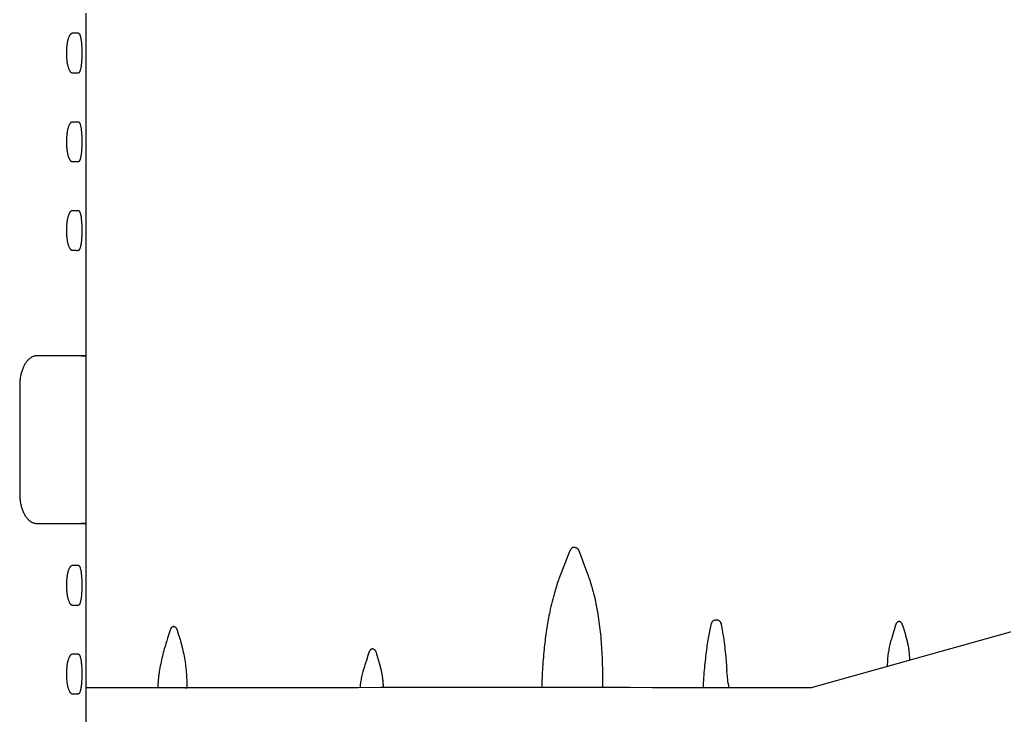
# Model space of a CAD drawing. Extents: x -17108 to 71323, y -8319 to 54197.
# Drawn here: x 55158 to 61076, y 14788 to 18971 of the extents above; entities that cross this region are included whole.
import ezdxf

# ---------------------------------------------------------------- set-up
doc = ezdxf.new("R2010")
doc.units = 0
doc.layers.get('0').update_dxf_attribs({"linetype": 'CONTINUOUS'})

msp = doc.modelspace()

# ---------------------------------------------------------------- linework, layer by layer
at = {"color": 7}
for p, q in [((55557.4, -1969.4), (55557.4, 22503.5)), ((55486.2, 18890.7), (55509.4, 18890.7)), ((55441.7, 18755.7), (55441.7, 18783.7)), ((55531.3, 18250.3), (55531.3, 18222.3)), ((55531.3, 17716.9), (55531.3, 17688.9)), ((66765.9, 16865), (59915.5, 14953.7)), ((58463.1, 15772.7), (58413.6, 15647.8)), ((55531.3, 15583.3), (55531.3, 15555.3)), ((55531.3, 15049.9), (55531.3, 15021.9))]:
    msp.add_line(p, q, dxfattribs=at)
at = {"color": 7, "ltscale": 0.35}
for p, q in [((55531.3, 18783.7), (55531.3, 18769.7)), ((55531.3, 18769.7), (55531.3, 18755.7)), ((55441.7, 18236.3), (55441.7, 18250.3)), ((55441.7, 17702.9), (55441.7, 17716.9)), ((55441.7, 17688.9), (55441.7, 17702.9)), ((55441.7, 15569.3), (55441.7, 15583.3)), ((55441.7, 15035.9), (55441.7, 15049.9)), ((55441.7, 15021.9), (55441.7, 15035.9))]:
    msp.add_line(p, q, dxfattribs=at)
at = {"color": 7, "ltscale": 0.349951}
for p, q in [((55441.7, 18222.3), (55441.7, 18236.3)), ((55441.7, 15555.3), (55441.7, 15569.3))]:
    msp.add_line(p, q, dxfattribs=at)
at = {"color": 7, "ltscale": 0.002735}
msp.add_line((58488.3, 15797.8), (58488.4, 15797.8), dxfattribs=at)
at = {"color": 7, "ltscale": 0.004687}
msp.add_line((58488.4, 15797.8), (58488.6, 15797.8), dxfattribs=at)
at = {"color": 7, "ltscale": 0.004199}
msp.add_line((58488.6, 15797.8), (58488.5, 15797.8), dxfattribs=at)
at = {"color": 7, "ltscale": 0.000292969}
msp.add_line((58488.6, 15797.8), (58488.6, 15797.8), dxfattribs=at)
at = {"color": 7, "ltscale": 0.003613}
msp.add_line((58488.6, 15797.8), (58488.8, 15797.8), dxfattribs=at)
at = {"color": 7, "ltscale": 0.000390625}
msp.add_line((58488.7, 15797.8), (58488.7, 15797.8), dxfattribs=at)
msp.add_line((58488.7, 15797.8), (58488.7, 15797.8), dxfattribs=at)
at = {"color": 7, "ltscale": 0.001172}
msp.add_line((58488.7, 15797.8), (58488.7, 15797.8), dxfattribs=at)
at = {"color": 7, "ltscale": 0.173242}
msp.add_line((58488.7, 15797.8), (58495.6, 15797.8), dxfattribs=at)
at = {"color": 7, "ltscale": 0.002344}
msp.add_line((58488.8, 15797.8), (58488.9, 15797.8), dxfattribs=at)
at = {"color": 7, "ltscale": 0.005078}
msp.add_line((58495.8, 15797.8), (58495.6, 15797.8), dxfattribs=at)
at = {"color": 7, "ltscale": 0.003516}
for p, q in [((58567.3, 15647.8), (58567.4, 15647.8)), ((58567.4, 15647.8), (58567.3, 15647.8)), ((57280.5, 15187), (57281.3, 15186.9))]:
    msp.add_line(p, q, dxfattribs=at)
at = {"color": 7, "ltscale": 0.000195313}
for p, q in [((59344.1, 15359.1), (59344.1, 15359.1)), ((56152.2, 14953.8), (56152.2, 14953.8))]:
    msp.add_line(p, q, dxfattribs=at)
at = {"color": 7, "ltscale": 0.000948071}
msp.add_line((59344.1, 15359.1), (59344.1, 15359.1), dxfattribs=at)
at = {"color": 7, "ltscale": 0.033832}
msp.add_line((60441.2, 15351.2), (60442.4, 15351.3), dxfattribs=at)
at = {"color": 7, "ltscale": 0.052637}
msp.add_line((56085.8, 15321), (56083.6, 15321), dxfattribs=at)
at = {"color": 7, "ltscale": 0.000402647}
msp.add_line((60402.9, 15266.2), (60402.9, 15266.2), dxfattribs=at)
msp.add_line((60402.9, 15266.2), (60402.9, 15266.2), dxfattribs=at)
at = {"color": 7, "ltscale": 0.055281}
msp.add_line((57280.5, 15187), (57278.3, 15186.9), dxfattribs=at)
at = {"color": 7, "ltscale": 0.008541}
msp.add_line((59416.2, 14979), (59416.2, 14979.3), dxfattribs=at)
at = {"color": 7, "ltscale": 0.061306}
msp.add_line((59416.7, 14975.9), (59417.1, 14973.5), dxfattribs=at)
at = {"color": 7, "ltscale": 9.76563e-05}
msp.add_line((59417.1, 14973.5), (59417.1, 14973.5), dxfattribs=at)
at = {"color": 7, "ltscale": 0.30323}
msp.add_line((56162.8, 14953.8), (56150.7, 14953.7), dxfattribs=at)
at = {"color": 7, "ltscale": 0.034962}
msp.add_line((56150.8, 14953.7), (56152.2, 14953.7), dxfattribs=at)
at = {"color": 7, "ltscale": 0.266315}
msp.add_line((56152.2, 14953.7), (56162.8, 14953.8), dxfattribs=at)
at = {"color": 7, "ltscale": 0.006544}
for p, q in [((56162.8, 14953.8), (56163.1, 14953.8)), ((56163.1, 14953.8), (56162.8, 14953.8))]:
    msp.add_line(p, q, dxfattribs=at)
at = {"color": 7, "ltscale": 0.002051}
msp.add_line((56162.8, 14953.8), (56162.8, 14953.7), dxfattribs=at)
at = {"color": 7, "ltscale": 0.002002}
msp.add_line((56162.8, 14953.7), (56162.8, 14953.8), dxfattribs=at)
at = {"color": 7, "ltscale": 0.0021}
msp.add_line((56163.1, 14953.8), (56163.1, 14953.7), dxfattribs=at)
at = {"color": 7, "ltscale": 0.020121}
msp.add_line((57203.6, 14953.8), (57204.4, 14953.8), dxfattribs=at)
at = {"color": 7, "ltscale": 0.006983}
msp.add_line((57342.6, 14954.1), (57342.6, 14953.8), dxfattribs=at)
at = {"color": 7}
for points in [[(55444.7, 18826.1), (55445.4, 18830.7), (55446.2, 18835.2), (55447.3, 18840.7), (55448.5, 18846), (55449.8, 18851.1), (55450.5, 18853.6), (55451.2, 18856.1), (55452.3, 18859.4), (55453.3, 18862.5), (55454.5, 18865.5), (55455.8, 18868.8), (55457.2, 18871.9), (55458.6, 18874.9), (55460.1, 18877.6), (55461.6, 18879.9), (55463, 18882), (55463.7, 18883), (55464.5, 18883.9), (55465.7, 18885.3), (55466.9, 18886.5), (55468.1, 18887.6), (55469.4, 18888.5), (55470.7, 18889.3), (55471.7, 18889.8), (55472.7, 18890.2), (55473.7, 18890.5), (55474.5, 18890.6), (55475.2, 18890.7), (55476, 18890.7), (55476.8, 18890.7), (55478.2, 18890.6), (55479.6, 18890.6), (55480.4, 18890.6), (55481.1, 18890.7)], [(55481.1, 18890.7), (55481.9, 18890.8), (55482.8, 18890.8), (55483.4, 18890.8), (55484.5, 18890.8), (55486.2, 18890.7)], [(55509.4, 18890.7), (55509.9, 18890.7), (55510.5, 18890.6), (55511.1, 18890.4), (55511.7, 18890.2), (55512.4, 18889.9), (55513.2, 18889.4), (55513.9, 18888.8), (55514.5, 18888.3), (55515, 18887.7), (55515.5, 18887.1), (55516.1, 18886.4), (55517.1, 18884.9), (55518.1, 18883.2), (55519, 18881.3), (55519.9, 18879.3), (55520.5, 18877.8), (55521.1, 18876.3), (55522.1, 18873), (55523, 18870.1), (55523.8, 18867.1), (55524.5, 18863.9), (55525, 18861.5), (55525.5, 18858.9), (55526.5, 18853.7), (55527.3, 18848.3), (55528.1, 18842.3), (55528.8, 18836.2), (55529.4, 18829.9), (55529.9, 18823.5), (55530.2, 18819.2), (55530.5, 18814.9), (55530.9, 18806.1), (55531.1, 18798.7), (55531.2, 18791.2), (55531.3, 18783.7)], [(55441.7, 18783.7), (55441.7, 18788.1), (55441.8, 18792.4), (55442.1, 18798.9), (55442.5, 18805.4), (55442.9, 18810.6), (55443.4, 18815.8), (55444, 18821), (55444.7, 18826.1)], [(55475, 18648.7), (55474.3, 18648.8), (55473.7, 18648.9), (55473, 18649.1), (55472.4, 18649.3), (55471.1, 18649.9), (55469.9, 18650.6), (55468.8, 18651.3), (55467.8, 18652.1), (55466.8, 18653), (55466, 18653.7), (55465.3, 18654.5), (55464.6, 18655.4), (55463.8, 18656.3), (55463, 18657.3), (55462.3, 18658.4), (55461.5, 18659.6), (55460.7, 18660.9), (55459.2, 18663.5), (55457.7, 18666.3), (55456.9, 18668), (55456.2, 18669.7), (55454.7, 18673.3), (55453.2, 18677.2), (55451.9, 18681.1), (55450.8, 18684.6), (55449.8, 18688.2), (55448.9, 18691.8), (55448.2, 18694.6), (55447.6, 18697.4), (55447, 18700.3), (55446.4, 18703.3), (55445.3, 18709.2), (55444.4, 18715.2), (55443.7, 18721.3), (55443.3, 18724.7), (55443, 18728.1), (55442.7, 18731.5), (55442.4, 18734.9), (55442, 18741.8), (55441.8, 18748.8), (55441.7, 18755.7)], [(55529.2, 18707.6), (55528.5, 18700.2), (55528, 18696.6), (55527.6, 18693), (55526.9, 18688.3), (55526.1, 18683.8), (55525.3, 18679.4), (55524.3, 18674.7), (55523.8, 18672.4), (55523.2, 18670.2), (55522.4, 18667.4), (55521.6, 18664.7), (55520.7, 18662.2), (55519.7, 18659.6), (55519.1, 18658.3), (55518.5, 18657.1), (55518, 18656.1), (55517.5, 18655.1)], [(55531.3, 18755.7), (55531.3, 18750.7), (55531.2, 18745.7), (55531.1, 18740.8), (55531, 18735.9), (55530.8, 18731), (55530.5, 18726.1), (55530.2, 18719.9), (55529.7, 18713.7), (55529.2, 18707.6)], [(55491.1, 18648.7), (55488.5, 18648.7), (55483.2, 18648.7), (55479.6, 18648.7), (55477.8, 18648.7), (55475.9, 18648.7), (55475, 18648.7)], [(55509.4, 18648.7), (55501.6, 18648.7), (55497.5, 18648.7), (55493.3, 18648.7), (55491.1, 18648.7)], [(55517.5, 18655.1), (55516.9, 18654.3), (55516.4, 18653.5), (55515.7, 18652.5), (55514.9, 18651.6), (55514.2, 18650.9), (55513.2, 18650.1), (55512.3, 18649.5), (55511.8, 18649.2), (55511.3, 18649.1), (55510.7, 18648.9), (55510, 18648.7), (55509.4, 18648.7)], [(55445.6, 18298.3), (55446.4, 18302.7), (55447.2, 18307), (55448.4, 18312.1), (55449.6, 18317), (55451, 18321.8), (55451.7, 18324.2), (55452.4, 18326.5), (55453.7, 18330), (55455, 18333.5), (55456.4, 18336.7), (55457.8, 18339.8), (55459.3, 18342.7), (55460.6, 18345), (55461.9, 18347.1), (55463.3, 18349.1), (55464.7, 18350.8)], [(55464.7, 18350.8), (55466.1, 18352.3), (55467.4, 18353.6), (55468.1, 18354.2), (55468.8, 18354.7), (55469.5, 18355.2), (55470.2, 18355.6), (55471.3, 18356.2), (55472.4, 18356.7), (55473.5, 18357), (55474.7, 18357.2), (55475.8, 18357.3)], [(55475.8, 18357.3), (55485, 18357.3), (55489.5, 18357.3), (55493.8, 18357.3), (55495.9, 18357.3)], [(55495.9, 18357.3), (55498.4, 18357.3), (55500.8, 18357.3), (55503.2, 18357.3), (55506.2, 18357.3), (55507.7, 18357.3), (55509.2, 18357.3), (55510, 18357.3)], [(55510, 18357.3), (55510.5, 18357.2), (55510.9, 18357.1), (55511.4, 18356.9), (55511.9, 18356.7), (55512.4, 18356.4), (55512.9, 18356.1), (55513.4, 18355.8), (55513.9, 18355.4), (55514.9, 18354.4), (55515.5, 18353.8), (55516, 18353.1), (55516.6, 18352.3), (55517.1, 18351.5), (55518.1, 18349.7), (55519.1, 18347.7), (55519.7, 18346.4), (55520.2, 18345.1), (55520.8, 18343.6), (55521.4, 18341.9), (55522.4, 18338.7), (55523.4, 18335.2), (55524.3, 18331.5), (55525.1, 18327.6), (55525.7, 18324.7), (55526.2, 18321.7), (55526.8, 18318.5), (55527.2, 18315.3), (55528, 18309.3), (55528.7, 18303.3), (55529.3, 18297), (55529.9, 18290.7), (55530.2, 18286.4), (55530.4, 18282.1), (55530.8, 18273.3), (55531.1, 18265.7), (55531.2, 18258), (55531.3, 18250.3)], [(55441.7, 18250.3), (55441.8, 18255.3), (55441.9, 18260.3), (55442.1, 18265.2), (55442.4, 18270.1), (55442.7, 18275), (55443.2, 18281), (55443.9, 18286.8), (55444.7, 18292.6), (55445.6, 18298.3)], [(55481.1, 18115.3), (55479.1, 18115.4), (55477.5, 18115.3), (55476.4, 18115.3), (55475.8, 18115.3), (55474.9, 18115.3), (55473.7, 18115.5), (55472.9, 18115.7), (55472.2, 18116), (55471.2, 18116.4), (55470, 18117.1), (55468.8, 18117.9), (55467.7, 18118.8), (55466.5, 18119.8), (55465.8, 18120.6), (55465, 18121.4), (55463.6, 18123.2), (55462.8, 18124.2), (55462, 18125.3), (55461.2, 18126.6), (55460.5, 18127.9), (55459, 18130.5), (55457.5, 18133.3), (55456.7, 18135.1), (55455.9, 18136.9), (55454.4, 18140.6), (55453, 18144.6), (55451.6, 18148.7), (55450.3, 18152.9), (55449.1, 18157.5), (55448, 18162.2), (55446.9, 18167.1), (55446, 18172), (55445.2, 18177), (55444.7, 18180.2), (55444.2, 18183.4), (55443.4, 18189.8), (55442.8, 18196.4), (55442.3, 18202.8), (55442, 18209.3), (55441.8, 18215.8), (55441.7, 18222.3)], [(55529.7, 18179.8), (55529.1, 18172.6), (55528.3, 18165.6), (55527.9, 18162), (55527.4, 18158.5), (55526.9, 18155.3), (55526.4, 18152.2), (55525.6, 18147.5), (55524.7, 18142.9), (55523.7, 18138.6), (55523.1, 18136.5), (55522.6, 18134.5), (55521.5, 18131.1), (55520.9, 18129.4), (55520.3, 18127.8), (55519.8, 18126.3), (55519.1, 18125)], [(55531.3, 18222.3), (55531.2, 18213.6), (55531.1, 18207.1), (55530.9, 18200.6), (55530.6, 18193.6), (55530.2, 18186.7), (55529.7, 18179.8)], [(55505, 18115.3), (55503.3, 18115.2), (55502.2, 18115.1), (55499.8, 18115.1), (55496.2, 18115.2), (55488.7, 18115.2), (55485.3, 18115.2), (55483.6, 18115.2), (55481.1, 18115.3)], [(55519.1, 18125), (55518.1, 18122.9), (55517.1, 18121.1), (55516.6, 18120.3), (55516, 18119.5), (55515.2, 18118.5), (55514.3, 18117.6), (55513.4, 18116.8), (55512.5, 18116.2), (55511.7, 18115.8), (55510.9, 18115.5), (55510.4, 18115.4), (55509.8, 18115.3), (55508.9, 18115.3), (55508.2, 18115.3), (55507, 18115.3), (55505.7, 18115.3), (55505, 18115.3)], [(55445.6, 17764.9), (55446.6, 17770.6), (55447.8, 17776), (55449, 17781.4), (55449.7, 17784), (55450.4, 17786.6), (55451.6, 17790.6), (55452.9, 17794.5), (55454.2, 17798.2), (55455.7, 17801.8), (55457.2, 17805.1), (55458, 17806.8), (55458.8, 17808.4), (55459.6, 17809.8), (55460.4, 17811.2), (55461.4, 17812.9), (55462.5, 17814.5), (55463.6, 17816), (55464.6, 17817.3), (55465.7, 17818.5), (55466.7, 17819.6), (55467.8, 17820.5), (55468.8, 17821.3), (55469.9, 17822), (55471, 17822.7), (55472.2, 17823.2), (55473.4, 17823.6), (55474.6, 17823.8), (55475.8, 17823.9)], [(55475.8, 17823.9), (55485, 17823.9), (55489.5, 17823.9), (55493.8, 17823.9), (55495.9, 17823.9)], [(55495.9, 17823.9), (55498.4, 17823.9), (55500.8, 17823.9), (55503.2, 17823.9), (55506.2, 17823.9), (55507.7, 17823.9), (55509.2, 17823.9), (55510, 17823.9)], [(55510, 17823.9), (55510.5, 17823.8), (55510.9, 17823.7), (55511.4, 17823.5), (55511.9, 17823.3), (55512.4, 17823), (55512.9, 17822.7), (55513.4, 17822.4), (55513.9, 17822), (55514.9, 17821), (55515.5, 17820.4), (55516, 17819.7), (55516.6, 17818.9), (55517.1, 17818.1), (55518.1, 17816.3), (55519.1, 17814.3), (55519.7, 17813), (55520.2, 17811.7), (55520.8, 17810.2), (55521.4, 17808.5), (55522.4, 17805.3), (55523.4, 17801.8), (55524.3, 17798.1), (55525.1, 17794.2), (55525.7, 17791.3), (55526.2, 17788.3), (55526.8, 17785.1), (55527.2, 17781.9), (55528, 17775.9), (55528.7, 17769.9), (55529.3, 17763.6), (55529.9, 17757.3), (55530.2, 17753), (55530.4, 17748.7), (55530.8, 17739.9), (55531.1, 17732.3), (55531.2, 17724.6), (55531.3, 17716.9)], [(55441.7, 17716.9), (55441.8, 17723.5), (55442, 17730.1), (55442.4, 17736.7), (55442.7, 17741.6), (55443.1, 17746.5), (55443.8, 17752.7), (55444.6, 17758.9), (55445.1, 17761.9), (55445.6, 17764.9)], [(55481.1, 17581.9), (55479.1, 17582), (55477.5, 17581.9), (55476.4, 17581.9), (55475.8, 17581.9), (55474.9, 17581.9), (55473.7, 17582.1), (55472.9, 17582.3), (55472.2, 17582.6), (55471.2, 17583), (55470, 17583.7), (55468.8, 17584.5), (55467.7, 17585.4), (55466.5, 17586.4), (55465.8, 17587.2), (55465, 17588), (55463.6, 17589.8), (55462.8, 17590.8), (55462, 17591.9), (55461.2, 17593.2), (55460.5, 17594.5), (55459, 17597.1), (55457.5, 17599.9), (55456.7, 17601.7), (55455.9, 17603.5), (55454.4, 17607.2), (55453, 17611.2), (55451.6, 17615.3), (55450.3, 17619.5), (55449.1, 17624.1), (55448, 17628.8), (55446.9, 17633.7), (55446, 17638.6), (55445.2, 17643.6), (55444.7, 17646.8), (55444.2, 17650), (55443.4, 17656.4), (55442.8, 17663), (55442.3, 17669.4), (55442, 17675.9), (55441.8, 17682.4), (55441.7, 17688.9)], [(55529.7, 17646.4), (55529, 17638.8), (55528.6, 17634.9), (55528.2, 17631.1), (55527.7, 17627.5), (55527.3, 17624.1), (55526.4, 17618.8), (55525.5, 17613.8), (55524.6, 17608.9), (55524, 17606.6), (55523.5, 17604.3), (55522.5, 17600.9), (55521.5, 17597.8), (55520.5, 17594.8), (55519.9, 17593.4), (55519.4, 17592.1), (55518.3, 17589.8), (55517.7, 17588.8), (55517.2, 17587.8), (55516.3, 17586.5), (55515.4, 17585.3), (55514.5, 17584.3), (55513.5, 17583.5), (55512.7, 17582.9), (55512, 17582.5), (55511.2, 17582.2), (55510.6, 17582.1), (55510, 17581.9), (55509.4, 17581.9), (55508.8, 17581.9), (55508.1, 17581.9), (55507.1, 17581.9), (55506.1, 17582), (55505, 17581.9)], [(55531.3, 17688.9), (55531.2, 17680.2), (55531.1, 17673.7), (55530.9, 17667.2), (55530.6, 17660.2), (55530.2, 17653.3), (55529.7, 17646.4)], [(55505, 17581.9), (55503.3, 17581.8), (55502.2, 17581.7), (55499.8, 17581.7), (55496.2, 17581.8), (55488.7, 17581.8), (55485.3, 17581.8), (55483.6, 17581.8), (55481.1, 17581.9)], [(55255.1, 16948.8), (55254.8, 16948.7), (55252.3, 16948.5), (55249.5, 16948.2), (55246.7, 16947.6), (55243.9, 16947), (55241.1, 16946.1), (55238.3, 16945.1), (55235.5, 16944), (55232.7, 16942.7), (55229.9, 16941.2), (55227.2, 16939.6), (55224.4, 16937.9), (55221.7, 16936), (55219, 16934), (55216.3, 16931.8), (55214, 16929.7), (55211.7, 16927.6), (55209.5, 16925.4), (55207.2, 16923), (55205.7, 16921.4), (55204.3, 16919.7), (55201.4, 16916.3), (55198.6, 16912.6), (55195.8, 16908.8), (55193.1, 16904.8), (55190.5, 16900.7), (55188, 16896.4), (55185.6, 16892), (55183.2, 16887.4), (55180.8, 16882.5), (55178.5, 16877.4), (55176.3, 16872.1), (55174.3, 16866.8), (55172.3, 16861.3), (55170.5, 16855.7), (55168.8, 16850), (55167.2, 16844.1), (55165.7, 16838.2), (55164.3, 16832.2), (55163.1, 16826.2), (55162.1, 16820), (55161.1, 16813.8), (55160.3, 16807.6), (55159.6, 16801.3), (55159.1, 16795), (55158.8, 16790.4), (55158.6, 16785.9), (55158.4, 16781.3), (55158.3, 16776.8), (55158.3, 16773.7), (55158.3, 16767.6), (55158.4, 16761.6), (55158.3, 16758.5), (55158.3, 16757.8)], [(55529.9, 16948.8), (55555.4, 16948.8), (55556.8, 16948.8), (55556.9, 16948.8), (55556.9, 16948.8), (55556.3, 16948.8), (55545, 16948.8), (55312.6, 16948.8), (55274.9, 16948.8), (55265.1, 16948.8), (55258.4, 16948.8), (55255.1, 16948.8)], [(55158.3, 16757.8), (55158.3, 16369.4), (55158.3, 16185.2), (55158.3, 16142.1), (55158.3, 16122.5), (55158.3, 16112.7)], [(55158.3, 16112.7), (55158.3, 16112.2), (55158.5, 16107.7), (55158.7, 16100.9), (55159.1, 16095.1), (55159.6, 16089.2), (55160.2, 16083.4), (55161, 16077.6), (55161.8, 16071.9), (55162.8, 16066.2), (55163.9, 16060.6), (55165.1, 16055.1), (55166.4, 16049.6), (55167.8, 16044.2), (55169.4, 16038.4), (55171.2, 16032.7), (55173.1, 16027.1), (55175.1, 16021.6), (55177.2, 16016.3), (55179.4, 16011.1), (55181.8, 16006.1), (55184.2, 16001.2), (55186.7, 15996.4), (55188.1, 15994.1), (55189.4, 15991.8), (55190.7, 15989.6), (55192.1, 15987.4), (55194.6, 15983.5), (55197.3, 15979.8), (55199.9, 15976.2), (55202.7, 15972.8), (55205.5, 15969.5), (55208.3, 15966.4), (55211.2, 15963.5), (55214.2, 15960.7), (55215.6, 15959.4), (55217.1, 15958.2), (55219.4, 15956.3), (55221.7, 15954.6), (55224, 15953), (55226.3, 15951.5), (55229, 15949.9), (55231.7, 15948.4), (55234.5, 15947.1), (55237.3, 15945.9), (55240, 15944.8), (55242.8, 15943.9), (55245.6, 15943.2), (55248.4, 15942.6), (55251.2, 15942.2), (55253.9, 15941.9), (55256.3, 15941.8), (55258.7, 15941.8), (55261.9, 15941.9), (55263.5, 15941.9), (55265, 15941.9), (55265.9, 15941.8)], [(55265.9, 15941.8), (55552, 15941.8), (55556.7, 15941.8), (55556.9, 15941.8), (55556.9, 15941.8), (55556.8, 15941.8), (55556.7, 15941.8), (55552.7, 15941.8), (55537.3, 15941.8), (55532.4, 15941.8), (55529.7, 15941.8), (55527.8, 15941.8), (55526.8, 15941.9)], [(58488.3, 15797.8), (58487.4, 15797.7), (58486.2, 15797.6), (58485.1, 15797.4), (58483.9, 15797.1), (58482.8, 15796.7), (58481.8, 15796.3), (58480.7, 15795.8), (58479.7, 15795.2), (58478.8, 15794.6), (58477.8, 15793.9), (58476.9, 15793.2), (58476, 15792.4), (58475.2, 15791.6), (58474.3, 15790.8), (58472.7, 15789.1), (58471.2, 15787.3), (58469.8, 15785.4), (58468.5, 15783.4), (58467.3, 15781.4), (58466.1, 15779.3), (58465, 15777.1), (58464, 15775), (58463.1, 15772.7)], [(58495.8, 15797.8), (58496.9, 15797.7), (58498.2, 15797.6), (58499.4, 15797.3), (58500.1, 15797.1), (58501.1, 15796.8), (58502.1, 15796.4), (58503, 15796), (58503.9, 15795.5), (58504.8, 15794.9), (58505.7, 15794.4), (58506.5, 15793.8), (58507.3, 15793.1), (58508.1, 15792.4), (58509.6, 15791), (58511.1, 15789.4), (58512.4, 15787.8), (58513.7, 15786.1), (58514.9, 15784.3), (58516, 15782.5), (58517.1, 15780.6), (58518.1, 15778.7), (58519, 15776.8), (58519.9, 15774.8), (58520.7, 15772.7)], [(58520.7, 15772.8), (58530.2, 15747.2), (58548.8, 15697.5), (58567.4, 15647.8)], [(55445.6, 15631.3), (55446.4, 15635.7), (55447.2, 15640), (55448.4, 15645.1), (55449.6, 15650), (55451, 15654.8), (55451.7, 15657.2), (55452.4, 15659.5), (55453.7, 15663), (55455, 15666.5), (55456.4, 15669.7), (55457.8, 15672.8), (55459.3, 15675.7), (55460.6, 15678), (55461.9, 15680.1), (55463.3, 15682.1), (55464.7, 15683.8)], [(55464.7, 15683.8), (55466.1, 15685.3), (55467.4, 15686.6), (55468.1, 15687.2), (55468.8, 15687.7), (55469.5, 15688.2), (55470.2, 15688.6), (55471.3, 15689.2), (55472.4, 15689.7), (55473.5, 15690), (55474.7, 15690.2), (55475.8, 15690.3)], [(55475.8, 15690.3), (55485, 15690.3), (55489.5, 15690.3), (55493.8, 15690.3), (55495.9, 15690.3)], [(55495.9, 15690.3), (55498.4, 15690.3), (55500.8, 15690.3), (55503.2, 15690.3), (55506.2, 15690.3), (55507.7, 15690.3), (55509.2, 15690.3), (55510, 15690.3)], [(55510, 15690.3), (55510.5, 15690.2), (55510.9, 15690.1), (55511.4, 15689.9), (55511.9, 15689.7), (55512.4, 15689.4), (55512.9, 15689.1), (55513.4, 15688.8), (55513.9, 15688.4), (55514.9, 15687.4), (55515.5, 15686.8), (55516, 15686.1), (55516.6, 15685.3), (55517.1, 15684.5), (55518.1, 15682.7), (55519.1, 15680.7), (55519.7, 15679.4), (55520.2, 15678.1), (55520.8, 15676.6), (55521.4, 15674.9), (55522.4, 15671.7), (55523.4, 15668.2), (55524.3, 15664.5), (55525.1, 15660.6), (55525.7, 15657.7), (55526.2, 15654.7), (55526.8, 15651.5), (55527.2, 15648.3), (55528, 15642.3), (55528.7, 15636.3), (55529.3, 15630), (55529.9, 15623.7), (55530.2, 15619.4), (55530.4, 15615.1), (55530.8, 15606.3), (55531.1, 15598.7), (55531.2, 15591), (55531.3, 15583.3)], [(55441.7, 15583.3), (55441.8, 15588.3), (55441.9, 15593.3), (55442.1, 15598.2), (55442.4, 15603.1), (55442.7, 15608), (55443.2, 15614), (55443.9, 15619.8), (55444.7, 15625.6), (55445.6, 15631.3)], [(58413.6, 15647.8), (58409.9, 15638.2), (58406.2, 15628.6), (58402.6, 15618.9), (58399.1, 15609.2), (58395.7, 15599.5), (58392.3, 15589.8), (58389, 15580.1), (58385.8, 15570.3), (58382.7, 15560.5), (58379.7, 15550.7), (58376.7, 15540.9), (58373.8, 15531), (58371.7, 15523.7), (58369.6, 15516.3), (58367.5, 15508.8), (58365.5, 15501.3), (58361.5, 15486.5), (58357.8, 15471.5), (58354.1, 15456.6), (58350.7, 15441.6), (58347.2, 15426.1), (58343.9, 15410.6), (58341.5, 15398.7), (58339.1, 15386.7), (58336.8, 15374.8), (58334.6, 15363), (58332.6, 15351.3), (58330.5, 15339.5), (58329, 15330.4), (58327.5, 15321.3), (58324.7, 15303), (58322.5, 15288.3), (58320.4, 15273.6), (58318.7, 15260.9), (58317.1, 15248.2), (58315.5, 15235.5), (58314, 15222.7), (58312.5, 15210), (58311.1, 15197.2), (58309.6, 15183), (58308.2, 15168.7), (58306.8, 15153.2), (58305.4, 15137.7), (58304.1, 15122.4), (58302.9, 15107.1), (58301.8, 15091.8), (58300.8, 15076.5), (58299.8, 15061.1), (58298.9, 15045.8), (58298.1, 15030.5), (58297.4, 15015.2), (58296.7, 14999.8), (58296.1, 14984.5), (58295.5, 14969.1), (58295, 14953.8)], [(58567.4, 15647.8), (58571, 15638.3), (58574.4, 15628.7), (58577.7, 15619.1), (58581, 15609.5), (58584.2, 15599.8), (58587.3, 15590), (58590.4, 15580.3), (58593.3, 15570.5), (58596.2, 15560.7), (58599, 15550.9), (58601.7, 15541), (58604.3, 15531.1), (58606.9, 15521.2), (58609.4, 15511.3), (58611.8, 15501.3), (58614.1, 15491.4), (58616.4, 15481.4), (58618.6, 15471.4), (58620.1, 15463.9), (58621.7, 15456.4), (58624.7, 15441.4), (58627.5, 15426.3), (58630.2, 15411.3), (58632.8, 15396.2), (58635.2, 15381), (58637.4, 15365.9), (58639.6, 15350.8), (58641.6, 15335.6), (58643.5, 15320.4), (58645.2, 15305.3), (58646.9, 15290.1), (58648.4, 15274.8), (58649.9, 15259.6), (58651.2, 15244.4), (58652.4, 15229.1), (58653.6, 15213.9), (58654.6, 15198.6), (58655.6, 15183.3), (58656.4, 15168.1), (58657.2, 15152.8), (58657.9, 15137.4), (58658.6, 15122.1), (58659.1, 15106.8), (58659.6, 15091.5), (58660.1, 15076.1), (58660.4, 15060.8), (58660.7, 15045.5), (58661, 15030.1), (58661.2, 15014.8), (58661.4, 14999.5), (58661.5, 14984.2), (58661.6, 14969), (58661.6, 14953.7)], [(55481.1, 15448.3), (55479.1, 15448.4), (55477.5, 15448.3), (55476.4, 15448.3), (55475.8, 15448.3), (55474.9, 15448.3), (55473.7, 15448.5), (55472.9, 15448.7), (55472.2, 15449), (55471.2, 15449.4), (55470, 15450.1), (55468.8, 15450.9), (55467.7, 15451.8), (55466.5, 15452.8), (55465.8, 15453.6), (55465, 15454.4), (55463.6, 15456.2), (55462.8, 15457.2), (55462, 15458.3), (55461.2, 15459.6), (55460.5, 15460.9), (55459, 15463.5), (55457.5, 15466.3), (55456.7, 15468.1), (55455.9, 15469.9), (55454.4, 15473.6), (55453, 15477.6), (55451.6, 15481.7), (55450.3, 15485.9), (55449.1, 15490.5), (55448, 15495.2), (55446.9, 15500.1), (55446, 15505), (55445.2, 15510), (55444.7, 15513.2), (55444.2, 15516.4), (55443.4, 15522.8), (55442.8, 15529.4), (55442.3, 15535.8), (55442, 15542.3), (55441.8, 15548.8), (55441.7, 15555.3)], [(55529.7, 15512.8), (55529.1, 15505.6), (55528.3, 15498.6), (55527.9, 15495), (55527.4, 15491.5), (55526.9, 15488.3), (55526.4, 15485.2), (55525.6, 15480.5), (55524.7, 15475.9), (55523.7, 15471.6), (55523.1, 15469.5), (55522.6, 15467.5), (55521.5, 15464), (55520.9, 15462.4), (55520.3, 15460.8), (55519.8, 15459.3), (55519.1, 15458)], [(55531.3, 15555.3), (55531.2, 15546.6), (55531.1, 15540.1), (55530.9, 15533.6), (55530.6, 15526.6), (55530.2, 15519.7), (55529.7, 15512.8)], [(55505, 15448.3), (55503.3, 15448.2), (55502.2, 15448.1), (55499.8, 15448.1), (55496.2, 15448.2), (55488.7, 15448.2), (55485.3, 15448.2), (55483.6, 15448.2), (55481.1, 15448.3)], [(55519.1, 15458), (55518.1, 15455.9), (55517.1, 15454.1), (55516.6, 15453.3), (55516, 15452.5), (55515.2, 15451.5), (55514.3, 15450.6), (55513.4, 15449.8), (55512.5, 15449.2), (55511.7, 15448.8), (55510.9, 15448.5), (55510.4, 15448.4), (55509.8, 15448.3), (55508.9, 15448.3), (55508.2, 15448.3), (55507, 15448.3), (55505.7, 15448.3), (55505, 15448.3)], [(59273.6, 15059.3), (59275.1, 15073.9), (59276.5, 15088.2), (59278, 15102.2), (59279.5, 15116), (59281.1, 15129.6), (59282.6, 15142.9), (59284.2, 15155.9), (59285.8, 15168.7), (59287.4, 15181.2), (59289.1, 15193.4), (59290.8, 15205.4), (59292.5, 15217.2), (59294.2, 15228.7), (59295.9, 15239.9), (59297.7, 15250.9), (59299.5, 15261.7), (59301.3, 15272.2), (59303.2, 15282.4), (59305.1, 15292.5), (59307, 15302.3), (59309, 15311.9), (59311, 15321.3), (59313, 15330.5), (59315.1, 15339.5)], [(59344.8, 15360.9), (59342.5, 15360.8), (59340.7, 15360.7), (59338.8, 15360.4), (59337, 15360.1), (59335.2, 15359.7), (59333.4, 15359.1), (59331.7, 15358.5), (59329.9, 15357.8), (59328.2, 15356.9), (59326.6, 15355.9), (59324.9, 15354.8), (59323.4, 15353.5), (59322.4, 15352.5), (59321.1, 15351.2), (59320.2, 15350.1), (59319.3, 15349), (59318.5, 15347.8), (59317.8, 15346.6), (59317, 15345.1), (59316.3, 15343.5), (59316, 15342.5), (59315.6, 15341.5), (59315.3, 15340.5), (59315.1, 15339.5)], [(59322.2, 15352.4), (59321, 15351.1), (59319.9, 15349.8), (59318.9, 15348.3), (59318, 15346.9), (59317.1, 15345.3), (59316.5, 15343.9), (59316, 15342.5), (59315.5, 15341), (59315.1, 15339.5)], [(59344.8, 15360.9), (59346.7, 15360.8), (59348.4, 15360.6)], [(59373.8, 15338.4), (59373.5, 15339.9), (59373.1, 15341.2), (59372.6, 15342.5), (59371.9, 15344.4), (59371.1, 15346), (59370.1, 15347.6), (59369.1, 15349.1), (59368.1, 15350.4), (59366.9, 15351.7), (59365.8, 15352.8), (59364.4, 15354), (59362.8, 15355.2), (59361, 15356.3), (59359.1, 15357.3), (59357.2, 15358.2), (59355.2, 15359), (59353.1, 15359.7), (59351.1, 15360.1), (59349.3, 15360.5), (59348.4, 15360.6)], [(59366.1, 15352.5), (59367.5, 15351.1), (59368.1, 15350.3), (59368.8, 15349.5), (59369.4, 15348.7), (59370, 15347.8), (59370.8, 15346.4), (59371.6, 15345), (59372.3, 15343.4), (59372.9, 15341.8), (59373.4, 15340.2), (59373.8, 15338.5)], [(59373.8, 15338.4), (59375, 15332.3), (59376.2, 15326.2), (59378.5, 15313.7), (59380.7, 15301), (59382.8, 15288.1), (59384.8, 15275), (59386, 15266.8), (59387.2, 15258.4), (59389.5, 15241.6), (59391.7, 15224.6), (59393.5, 15209.9), (59395.2, 15195.1), (59396.9, 15180.1), (59398.1, 15168.8), (59399.2, 15157.4), (59401.5, 15134.4), (59403.6, 15111.2), (59405.6, 15087.7), (59406.8, 15073.7), (59407.9, 15059.7)], [(60422.4, 15329.3), (60415.9, 15308.3), (60403.7, 15268.9), (60402.9, 15266.2)], [(60441.2, 15351.2), (60440.2, 15351.1), (60439.2, 15350.9), (60438, 15350.5), (60436.8, 15350.1), (60435.7, 15349.5), (60434.7, 15348.8), (60433.7, 15348.1), (60432.4, 15347), (60431.2, 15345.8), (60430.1, 15344.5), (60429, 15343.2), (60427.8, 15341.3), (60426.6, 15339.4), (60425.6, 15337.4), (60424.4, 15334.9), (60423.4, 15332.3), (60422.5, 15329.8), (60422.4, 15329.3)], [(60443.5, 15351.4), (60444.5, 15351.4), (60444.5, 15351.4), (60444.5, 15351.4), (60444.5, 15351.4)], [(60463.9, 15329.6), (60463.3, 15331.6), (60462.6, 15333.5), (60461.8, 15335.4), (60460.9, 15337.3), (60459.9, 15339.1), (60458.9, 15340.9), (60457.6, 15342.9), (60456.9, 15343.8), (60456.2, 15344.7), (60455.2, 15345.9), (60454.1, 15347), (60453, 15348), (60451.7, 15349), (60451.1, 15349.4), (60450.4, 15349.8), (60449.4, 15350.3), (60448.3, 15350.7), (60447.2, 15351.1), (60446, 15351.3), (60445.3, 15351.4), (60444.5, 15351.4)], [(60464, 15329.6), (60464, 15329.6), (60464, 15329.6), (60464, 15329.6), (60463.9, 15329.6)], [(60463.9, 15329.6), (60464, 15329.6), (60464, 15329.6), (60464, 15329.6)], [(60464, 15329.6), (60471, 15306), (60481.2, 15271.8), (60482.7, 15266.6)], [(56062.3, 15299.1), (56056.5, 15280.7), (56047.4, 15251.8), (56042.3, 15236.1)], [(56082.7, 15321), (56082.5, 15320.9), (56082, 15320.9), (56080.5, 15320.7), (56079.4, 15320.6), (56078.3, 15320.3), (56077.2, 15319.8), (56076.1, 15319.3), (56075, 15318.6), (56074.2, 15318.1), (56073.5, 15317.6), (56072.8, 15317), (56072.1, 15316.3), (56071.4, 15315.6), (56070.8, 15314.9), (56069.6, 15313.5), (56068.4, 15311.9), (56067.3, 15310.2), (56066.3, 15308.5), (56065.4, 15306.7), (56064.5, 15304.8), (56063.7, 15302.9), (56063.2, 15301.7), (56062.3, 15299.1)], [(56085.8, 15321), (56086.6, 15321), (56087.7, 15320.8), (56088.7, 15320.6), (56089.9, 15320.2), (56091.1, 15319.7), (56092.2, 15319.2), (56093.2, 15318.5), (56094.6, 15317.5), (56095.8, 15316.4), (56097, 15315.2), (56098.1, 15313.9), (56099.4, 15312.1), (56100.6, 15310.3), (56101.6, 15308.5), (56102.7, 15306.5), (56103.7, 15304.2), (56104.7, 15301.7), (56105.4, 15299.6), (56105.5, 15299.1)], [(56105.5, 15299.1), (56111.7, 15278.1), (56121.9, 15244), (56124.2, 15236.1)], [(56042.3, 15236.1), (56040.4, 15230.2), (56037, 15219.2), (56033.7, 15208.2), (56030.4, 15197.4), (56027.3, 15186.5), (56024.3, 15175.7), (56021.3, 15164.9), (56018.5, 15154.1), (56015.8, 15143.3), (56013.1, 15131.9), (56010.4, 15120.5), (56008, 15109.1), (56005.6, 15097.6), (56003.3, 15085.8), (56001.1, 15073.8), (55999, 15061.9), (55997.1, 15049.8), (55996.2, 15043.1), (55995.2, 15036.3), (55994.3, 15029.6), (55993.4, 15022.8), (55992.6, 15016), (55991.9, 15009.1), (55991.2, 15002.3), (55990.5, 14995.5), (55989.6, 14985), (55988.8, 14974.6), (55988.2, 14964.1), (55987.6, 14953.7)], [(56124.2, 15236.1), (56125.9, 15230.4), (56127.5, 15224.7), (56129.1, 15218.9), (56130.7, 15213.2), (56132.2, 15207.4), (56133.7, 15201.6), (56135.1, 15195.8), (56136.5, 15190), (56139.2, 15178.4), (56141.7, 15166.7), (56144.1, 15155.1), (56146.4, 15143.4), (56148.5, 15131.4), (56150.4, 15119.5), (56152.2, 15107.5), (56153.9, 15095.6), (56155.4, 15083.6), (56156.8, 15071.6), (56158.1, 15059.5), (56159.2, 15047.4), (56160.1, 15035.8), (56160.9, 15024.1), (56161.6, 15012.4), (56162.1, 15000.7), (56162.6, 14988.9), (56162.9, 14977.2), (56163.1, 14965.5), (56163.1, 14953.8)], [(60402.8, 15266.2), (60398.7, 15252.6), (60396.7, 15245.6), (60394.6, 15238.3), (60392.5, 15230.7), (60390.4, 15222.7), (60388.3, 15214.5), (60386.3, 15205.9), (60384.3, 15197.2), (60382.4, 15188.3), (60380.7, 15179.3), (60379.1, 15170.4), (60378.3, 15165.9), (60377.6, 15161.5), (60377, 15157.1), (60376.3, 15152.7), (60375.8, 15148.4), (60375.3, 15144.1), (60374.8, 15139.9), (60374.4, 15135.8), (60374.1, 15131.7), (60373.8, 15127.7), (60373.5, 15123.7), (60373.3, 15119.8), (60373, 15112.1), (60372.8, 15104.5), (60372.6, 15096.9), (60372.5, 15089.2), (60372.3, 15085.2), (60372.2, 15081.1)], [(60482.7, 15266.6), (60484.6, 15260.3), (60486.4, 15254), (60488.1, 15247.6), (60489.7, 15241.2), (60491.2, 15234.9), (60492.7, 15228.5), (60494.1, 15222.1), (60495.4, 15215.7), (60496.7, 15209.2), (60497.8, 15202.8), (60498.9, 15196.4), (60499.9, 15189.9), (60500.9, 15183.5), (60501.7, 15177), (60502.5, 15170.6), (60503.2, 15164.1), (60503.8, 15157.5), (60504.3, 15151), (60504.8, 15144.5), (60505.1, 15138), (60505.4, 15131.4), (60505.5, 15124.9), (60505.6, 15118.4)], [(55445.6, 15097.9), (55446.6, 15103.5), (55447.8, 15109), (55449, 15114.4), (55449.7, 15117), (55450.4, 15119.6), (55451.6, 15123.6), (55452.9, 15127.5), (55454.2, 15131.2), (55455.7, 15134.8), (55457.2, 15138.1), (55458, 15139.8), (55458.8, 15141.4), (55459.6, 15142.8), (55460.4, 15144.2), (55461.4, 15145.9), (55462.5, 15147.5), (55463.6, 15149), (55464.6, 15150.3), (55465.7, 15151.5), (55466.7, 15152.6), (55467.8, 15153.5), (55468.8, 15154.3), (55469.9, 15155), (55471, 15155.7), (55472.2, 15156.2), (55473.4, 15156.6), (55474.6, 15156.8), (55475.8, 15156.9)], [(55475.8, 15156.9), (55485, 15156.9), (55489.5, 15156.9), (55493.8, 15156.9), (55495.9, 15156.9)], [(55495.9, 15156.9), (55498.4, 15156.9), (55500.8, 15156.9), (55503.2, 15156.9), (55506.2, 15156.9), (55507.7, 15156.9), (55509.2, 15156.9), (55510, 15156.9)], [(55510, 15156.9), (55510.5, 15156.8), (55510.9, 15156.7), (55511.4, 15156.5), (55511.9, 15156.3), (55512.4, 15156), (55512.9, 15155.7), (55513.4, 15155.4), (55513.9, 15155), (55514.9, 15154), (55515.5, 15153.4), (55516, 15152.7), (55516.6, 15151.9), (55517.1, 15151.1), (55518.1, 15149.3), (55519.1, 15147.3), (55519.7, 15146), (55520.2, 15144.7), (55520.8, 15143.2), (55521.4, 15141.5), (55522.4, 15138.3), (55523.4, 15134.8), (55524.3, 15131.1), (55525.1, 15127.2), (55525.7, 15124.3), (55526.2, 15121.3), (55526.8, 15118.1), (55527.2, 15114.9), (55528, 15108.9), (55528.7, 15102.9), (55529.3, 15096.6), (55529.9, 15090.3), (55530.2, 15086), (55530.4, 15081.7), (55530.8, 15072.9), (55531.1, 15065.3), (55531.2, 15057.6), (55531.3, 15049.9)], [(57257.1, 15165), (57251.3, 15146.6), (57242.1, 15117.8), (57237.1, 15102)], [(57277.5, 15186.9), (57277.3, 15186.9), (57276.8, 15186.8), (57275.3, 15186.7), (57274.2, 15186.5), (57273.1, 15186.2), (57271.9, 15185.8), (57270.8, 15185.2), (57269.8, 15184.6), (57269, 15184.1), (57268.3, 15183.5), (57267.6, 15182.9), (57266.9, 15182.2), (57266.2, 15181.6), (57265.5, 15180.9), (57264.3, 15179.4), (57263.2, 15177.8), (57262.1, 15176.1), (57261.1, 15174.4), (57260.1, 15172.6), (57259.2, 15170.7), (57258.5, 15168.8), (57258, 15167.6), (57257.1, 15165)], [(57281.3, 15186.9), (57281.9, 15186.9), (57283.2, 15186.6), (57284.3, 15186.4), (57285.4, 15185.9), (57286.5, 15185.4), (57287.6, 15184.7), (57288.6, 15184), (57289.9, 15183), (57291.2, 15181.8), (57292.3, 15180.5), (57293.4, 15179.2), (57294.6, 15177.4), (57295.8, 15175.5), (57296.8, 15173.7), (57297.9, 15171.5), (57298.9, 15169), (57299.9, 15166.4), (57300.3, 15165.1)], [(57300.3, 15165.1), (57306.5, 15144.1), (57316.6, 15110), (57319, 15102.1)], [(55441.7, 15049.9), (55441.8, 15056.5), (55442, 15063.1), (55442.4, 15069.7), (55442.7, 15074.6), (55443.1, 15079.5), (55443.8, 15085.7), (55444.6, 15091.9), (55445.1, 15094.9), (55445.6, 15097.9)], [(57237.1, 15102), (57233.4, 15090.5), (57229.6, 15078.3), (57227, 15069.9), (57223.5, 15058), (57221.3, 15050.2), (57219.2, 15042.4), (57217.2, 15034.7), (57215.2, 15026.5), (57213.2, 15018.1), (57211.4, 15009.7), (57209.7, 15001.5), (57208.2, 14993.5), (57207.4, 14988.7), (57206.6, 14984.1), (57206, 14979.6), (57205.4, 14975.1), (57204.9, 14970.7), (57204.4, 14966.3), (57204.1, 14962.1), (57203.8, 14957.9), (57203.6, 14953.8)], [(57319, 15102.1), (57320.7, 15096.1), (57322.4, 15090), (57324, 15083.9), (57325.6, 15077.8), (57327.1, 15071.7), (57328.6, 15065.6), (57329.9, 15059.5), (57331.2, 15053.3), (57332.2, 15048.4), (57333.2, 15043.5), (57334.1, 15038.6), (57334.9, 15033.7), (57335.8, 15028.8), (57336.5, 15023.9), (57337.3, 15019), (57338, 15014), (57338.6, 15009), (57339.2, 15003.9), (57339.9, 14997.7), (57340.5, 14991.5), (57341.1, 14985.3), (57341.5, 14979), (57341.9, 14972.8), (57342.2, 14966.5), (57342.5, 14960.3), (57342.6, 14954.1)], [(59267, 14953.7), (59268.1, 14977.5), (59268.7, 14987.7), (59269.2, 14998), (59270.2, 15013.3), (59271.2, 15028.6), (59272.4, 15044), (59273.6, 15059.3)], [(59416.7, 14976), (59416.5, 14977.5), (59416.4, 14978.1), (59416.4, 14978.2), (59416.4, 14978.2), (59416.4, 14978.2), (59416.4, 14977.9), (59416.4, 14977.9), (59416.4, 14977.9), (59416.4, 14978.1), (59416.2, 14979.6), (59416, 14982.2), (59415, 14991.2), (59411.6, 15025.4), (59409, 15050), (59407.9, 15059.7)], [(55481.1, 14914.9), (55479.1, 14915), (55477.5, 14914.9), (55476.4, 14914.9), (55475.8, 14914.9), (55474.9, 14914.9), (55473.7, 14915.1), (55472.9, 14915.3), (55472.2, 14915.6), (55471.2, 14916), (55470, 14916.7), (55468.8, 14917.5), (55467.7, 14918.4), (55466.5, 14919.4), (55465.8, 14920.2), (55465, 14921), (55463.6, 14922.8), (55462.8, 14923.8), (55462, 14924.9), (55461.2, 14926.2), (55460.5, 14927.5), (55459, 14930.1), (55457.5, 14932.9), (55456.7, 14934.7), (55455.9, 14936.5), (55454.4, 14940.2), (55453, 14944.2), (55451.6, 14948.3), (55450.3, 14952.5), (55449.1, 14957.1), (55448, 14961.8), (55446.9, 14966.7), (55446, 14971.6), (55445.2, 14976.6), (55444.7, 14979.8), (55444.2, 14983), (55443.4, 14989.4), (55442.8, 14996), (55442.3, 15002.4), (55442, 15008.9), (55441.8, 15015.4), (55441.7, 15021.9)], [(55529.7, 14979.4), (55529, 14971.8), (55528.6, 14967.9), (55528.2, 14964.1), (55527.7, 14960.5), (55527.3, 14957.1), (55526.4, 14951.8), (55525.5, 14946.8), (55524.6, 14941.9), (55524, 14939.6), (55523.5, 14937.3), (55522.5, 14933.9), (55521.5, 14930.7), (55520.5, 14927.8), (55519.9, 14926.4), (55519.4, 14925.1), (55518.3, 14922.8), (55517.7, 14921.8), (55517.2, 14920.8), (55516.3, 14919.5), (55515.4, 14918.3), (55514.5, 14917.3), (55513.5, 14916.5), (55512.7, 14915.9), (55512, 14915.5), (55511.2, 14915.2), (55510.6, 14915), (55510, 14914.9), (55509.4, 14914.9), (55508.8, 14914.9), (55508.1, 14914.9), (55507.1, 14914.9), (55506.1, 14915), (55505, 14914.9)], [(55531.3, 15021.9), (55531.2, 15013.2), (55531.1, 15006.7), (55530.9, 15000.2), (55530.6, 14993.2), (55530.2, 14986.3), (55529.7, 14979.4)], [(59417.1, 14973.5), (59417.9, 14967.5), (59418.7, 14960.8), (59419.5, 14953.7)], [(55505, 14914.9), (55503.3, 14914.8), (55502.2, 14914.7), (55499.8, 14914.7), (55496.2, 14914.8), (55488.7, 14914.8), (55485.3, 14914.8), (55483.6, 14914.8), (55481.1, 14914.9)]]:
    msp.add_lwpolyline(points, dxfattribs=at)
for centre, radius, start, end in [((58488.6, 15781.7), 16, 89.8172, 95.90533), ((60443.4, 15340.6), 10.8, 89.75668, 95.41188), ((56083.4, 15303.9), 17, 88.91787, 92.20862), ((57278.1, 15164.2), 22.7, 89.38951, 91.67086), ((58077.2, -6303765.5), 6318719.5, 89.98333085, 90.02284798)]:
    msp.add_arc(centre, radius, start, end, dxfattribs=at)
for centre, major_axis, ratio, start_param, end_param in [((59369.6, 15312.2), (49.9, -37.3), 0.641576, 3.045106, 3.325569), ((59305.4, 15305.4), (64.5, 42.5), 0.577447, 6.177684, 6.41795)]:
    msp.add_ellipse(centre, major_axis=major_axis, ratio=ratio, start_param=start_param, end_param=end_param, dxfattribs=at)

doc.saveas('drawing.dxf')
